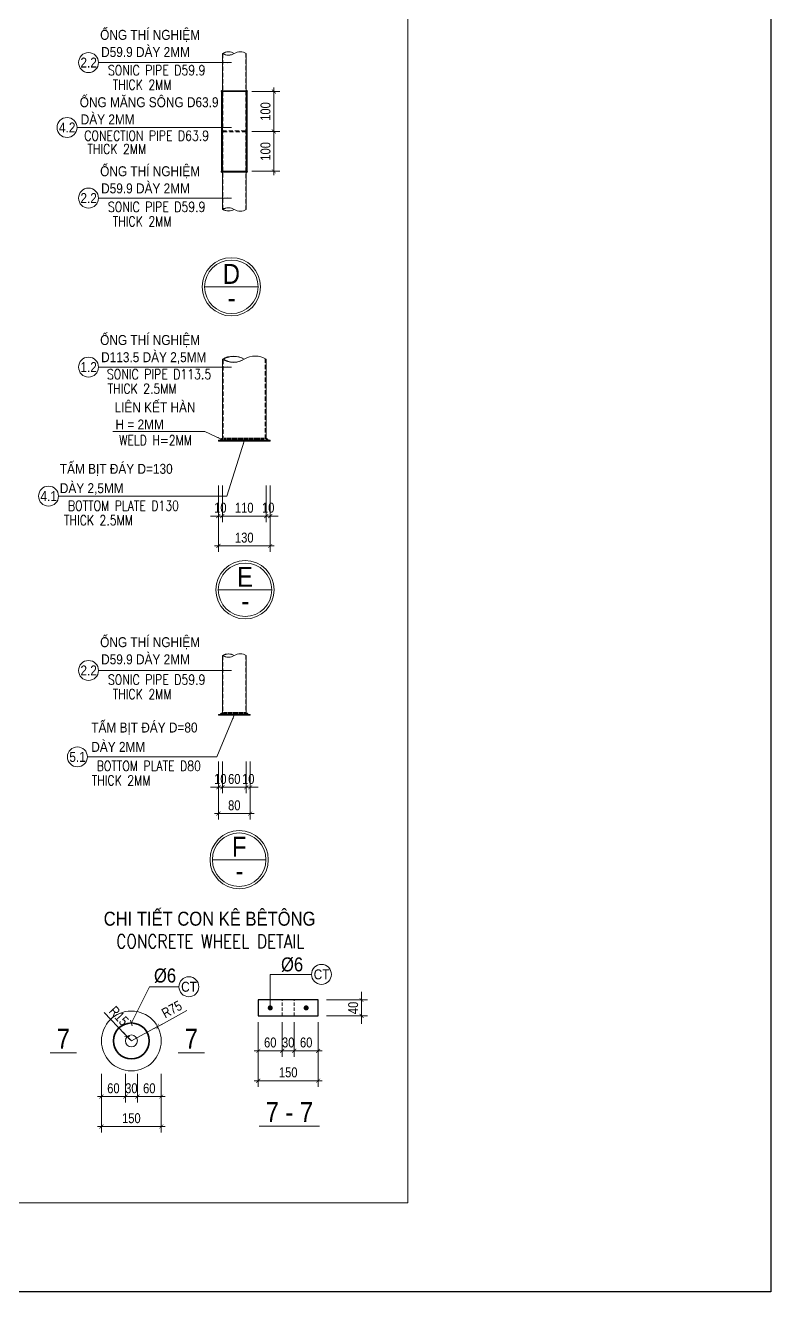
# Model space of a CAD drawing. Header units: millimetres. Extents: x -2123450 to -961021, y -260876 to 649159.
# Drawn here: x -1600029 to -1571995, y 428539 to 476177 of the extents above; entities that cross this region are included whole.
import ezdxf
from ezdxf.enums import TextEntityAlignment as Align

# ---------------------------------------------------------------- set-up
doc = ezdxf.new("R2010")
doc.units = ezdxf.units.MM
doc.header["$LTSCALE"] = 1000
doc.header["$MEASUREMENT"] = 0
doc.header["$PDMODE"] = 66
doc.linetypes.add('HIDDEN', pattern=[0.375, 0.25, -0.125])
doc.linetypes.add('HIDDEN2', pattern=[4.7625, 3.175, -1.5875])
doc.layers.get('DEFPOINTS').update_dxf_attribs({"linetype": 'CONTINUOUS'})
doc.layers.add('03BORER', color=3, linetype='CONTINUOUS')
doc.layers.add('TEXT', color=7, linetype='CONTINUOUS')
for name, color, linetype, lineweight in [('NDC_S_BREAK-LINE', 1, 'CONTINUOUS', 15), ('NDC_S_CONTINUOUS', 3, 'CONTINUOUS', 20), ('NDC_S_DIM', 1, 'CONTINUOUS', 9), ('NDC_S_FOUNDATION NAME', 7, 'CONTINUOUS', 20), ('NDC_S_HATCH MATERIAL', 8, 'CONTINUOUS', 13), ('NDC_S_HIDDEN', 9, 'HIDDEN2', 20), ('NDC_S_LEADER', 1, 'CONTINUOUS', 9), ('NDC_S_REBAR', 4, 'CONTINUOUS', 35), ('NDC_S_REBAR NO.', 7, 'CONTINUOUS', 20), ('NDC_S_REBAR NO. BOX', 1, 'CONTINUOUS', 9), ('NDC_S_REBAR SECTION', 6, 'CONTINUOUS', 25), ('NDC_S_VN TITLE', 6, 'CONTINUOUS', 9)]:
    doc.layers.add(name, color=color, linetype=linetype, lineweight=lineweight)
doc.styles.add('NDC_ARIAL', font='arial.ttf', dxfattribs={"width": 0.8})
doc.styles.get("Standard").update_dxf_attribs({"font": 'romans.shx', "bigfont": 'vns.shx'})
doc.dimstyles.new('NDC_1-150(10)', dxfattribs={"dimscale": 150, "dimtxt": 2.5, "dimasz": 1, "dimexe": 1.5, "dimexo": 0, "dimgap": 0.8, "dimtad": 1, "dimdec": 0, "dimlfac": 0.066667, "dimdsep": 46, "dimtxsty": 'NDC_ARIAL', "dimblk": 'DIMMARK', "dimcen": 49999.938995, "dimdle": 1.5, "dimclrd": 1, "dimclre": 1, "dimclrt": 3, "dimadec": 0, "dimazin": 0, "dimtfac": 1, "dimtdec": 0, "dimtix": 1, "dimtmove": 2, "dimatfit": 3, "dimfxl": 1, "dimarcsym": 0})

# ---------------------------------------------------------------- blocks, each defined once
blk = doc.blocks.new('*U114')
at = {"layer": 'NDC_S_HATCH MATERIAL'}
blk.add_line((0, 23), (0, -23), dxfattribs=at)
blk = doc.blocks.new('*U113')
at = {"layer": 'NDC_S_HATCH MATERIAL', "color": 0, "linetype": 'ByBlock', "lineweight": -2, "transparency": 16777216}
for p in [(0, 0), (22, 0), (44, 0), (65, 0), (87, 0), (109, 0), (131, 0), (153, 0), (175, 0), (196, 0), (218, 0), (240, 0), (262, 0), (284, 0), (305, 0), (327, 0), (349, 0), (371, 0), (393, 0), (415, 0), (436, 0), (458, 0), (480, 0), (502, 0), (524, 0), (545, 0), (567, 0), (589, 0), (611, 0), (633, 0), (655, 0), (676, 0), (698, 0), (720, 0), (742, 0), (764, 0), (785, 0), (807, 0)]:
    blk.add_blockref('*U114', p, dxfattribs=at)
blk = doc.blocks.new('*U116')
at = {"layer": 'NDC_S_HATCH MATERIAL'}
blk.add_line((0, 23), (0, -23), dxfattribs=at)
blk = doc.blocks.new('*U115')
at = {"layer": 'NDC_S_HATCH MATERIAL', "color": 0, "linetype": 'ByBlock', "lineweight": -2, "transparency": 16777216}
for p in [(0, 0), (22, 0), (44, 0), (65, 0), (87, 0), (109, 0), (131, 0), (153, 0), (175, 0), (196, 0), (218, 0), (240, 0), (262, 0), (284, 0), (305, 0), (327, 0), (349, 0), (371, 0), (393, 0), (415, 0), (436, 0), (458, 0), (480, 0), (502, 0), (524, 0), (545, 0), (567, 0), (589, 0), (611, 0), (633, 0), (655, 0), (676, 0), (698, 0), (720, 0), (742, 0), (764, 0), (785, 0), (807, 0)]:
    blk.add_blockref('*U116', p, dxfattribs=at)
blk = doc.blocks.new('DIMMARK')
at = {"layer": 'NDC_S_DIM', "color": 1}
blk.add_line((-1.5, 0), (1, 0), dxfattribs=at)
at = {"layer": 'NDC_S_DIM', "color": 2, "const_width": 0.15}
blk.add_lwpolyline([(-0.5, -0.5), (0.5, 0.5)], dxfattribs=at)
blk = doc.blocks.new('*D845')
at = {"layer": 'DEFPOINTS', "color": 0, "transparency": 16777216}
for p in [(30309, -39635), (31133, -39635), (30309, -41135)]:
    blk.add_point(p, dxfattribs=at)
at = {"layer": 'NDC_S_DIM', "color": 1, "lineweight": -2, "transparency": 16777216}
for p, q in [((30309, -39635), (31358, -39635)), ((31133, -40985), (31133, -39785)), ((30309, -41135), (31358, -41135))]:
    blk.add_line(p, q, dxfattribs=at)
at = {"layer": 'NDC_S_DIM', "color": 1, "lineweight": -2, "transparency": 16777216, "xscale": 150, "yscale": 150, "zscale": 150}
for p, rotation in [((31133, -39635), 90), ((31133, -41135), 270)]:
    blk.add_blockref('DIMMARK', p, dxfattribs=dict(at, rotation=rotation))
at = {"layer": 'NDC_S_DIM', "color": 3, "transparency": 16777216, "insert": (30821, -40385), "char_height": 375, "attachment_point": 5, "rotation": 90, "style": 'NDC_ARIAL'}
blk.add_mtext('100', dxfattribs=at)
blk = doc.blocks.new('*D846')
at = {"layer": 'DEFPOINTS', "color": 0, "transparency": 16777216}
for p in [(30309, -38135), (31133, -38135), (30309, -39635)]:
    blk.add_point(p, dxfattribs=at)
at = {"layer": 'NDC_S_DIM', "color": 1, "lineweight": -2, "transparency": 16777216}
for p, q in [((30309, -38135), (31358, -38135)), ((31133, -39485), (31133, -38285)), ((30309, -39635), (31358, -39635))]:
    blk.add_line(p, q, dxfattribs=at)
at = {"layer": 'NDC_S_DIM', "color": 1, "lineweight": -2, "transparency": 16777216, "xscale": 150, "yscale": 150, "zscale": 150}
for p, rotation in [((31133, -38135), 90), ((31133, -39635), 270)]:
    blk.add_blockref('DIMMARK', p, dxfattribs=dict(at, rotation=rotation))
at = {"layer": 'NDC_S_DIM', "color": 3, "transparency": 16777216, "insert": (30821, -38885), "char_height": 375, "attachment_point": 5, "rotation": 90, "style": 'NDC_ARIAL'}
blk.add_mtext('100', dxfattribs=at)
blk = doc.blocks.new('*U118')
at = {"layer": 'NDC_S_HATCH MATERIAL'}
blk.add_line((0, 42), (0, -42), dxfattribs=at)
blk = doc.blocks.new('*U117')
at = {"layer": 'NDC_S_HATCH MATERIAL', "color": 0, "linetype": 'ByBlock', "lineweight": -2, "transparency": 16777216}
for p in [(0, 0), (40, 0), (80, 0), (120, 0), (160, 0), (200, 0), (240, 0), (280, 0), (320, 0), (360, 0), (400, 0), (440, 0), (480, 0), (520, 0), (560, 0), (600, 0), (640, 0), (680, 0), (720, 0), (760, 0), (800, 0), (840, 0), (880, 0), (920, 0), (960, 0), (1000, 0), (1040, 0), (1080, 0), (1120, 0), (1160, 0), (1200, 0), (1240, 0), (1280, 0), (1320, 0), (1360, 0), (1400, 0), (1440, 0), (1480, 0)]:
    blk.add_blockref('*U118', p, dxfattribs=at)
blk = doc.blocks.new('*D847')
at = {"layer": 'DEFPOINTS', "color": 0, "transparency": 16777216}
for p in [(29047, -52953), (29197, -52953), (29197, -54104)]:
    blk.add_point(p, dxfattribs=at)
at = {"layer": 'NDC_S_DIM', "color": 1, "lineweight": -2, "transparency": 16777216}
for p, q in [((29047, -52953), (29047, -54329)), ((29197, -52953), (29197, -54329)), ((28897, -54104), (28747, -54104)), ((29047, -54104), (29197, -54104)), ((29347, -54104), (29497, -54104))]:
    blk.add_line(p, q, dxfattribs=at)
at = {"layer": 'NDC_S_DIM', "color": 1, "lineweight": -2, "transparency": 16777216, "xscale": 150, "yscale": 150, "zscale": 150}
blk.add_blockref('DIMMARK', (29047, -54104), dxfattribs=at)
at = {"layer": 'NDC_S_DIM', "color": 1, "lineweight": -2, "transparency": 16777216, "xscale": 150, "yscale": 150, "zscale": 150, "rotation": 180}
blk.add_blockref('DIMMARK', (29197, -54104), dxfattribs=at)
at = {"layer": 'NDC_S_DIM', "color": 3, "transparency": 16777216, "insert": (29122, -53793), "char_height": 375, "attachment_point": 5, "style": 'NDC_ARIAL'}
blk.add_mtext('10', dxfattribs=at)
blk = doc.blocks.new('*D848')
at = {"layer": 'DEFPOINTS', "color": 0, "transparency": 16777216}
for p in [(29197, -52953), (30847, -52953), (30847, -54104)]:
    blk.add_point(p, dxfattribs=at)
at = {"layer": 'NDC_S_DIM', "color": 1, "lineweight": -2, "transparency": 16777216}
for p, q in [((29197, -52953), (29197, -54329)), ((30847, -52953), (30847, -54329)), ((29347, -54104), (30697, -54104))]:
    blk.add_line(p, q, dxfattribs=at)
at = {"layer": 'NDC_S_DIM', "color": 1, "lineweight": -2, "transparency": 16777216, "xscale": 150, "yscale": 150, "zscale": 150, "rotation": 180}
blk.add_blockref('DIMMARK', (29197, -54104), dxfattribs=at)
at = {"layer": 'NDC_S_DIM', "color": 1, "lineweight": -2, "transparency": 16777216, "xscale": 150, "yscale": 150, "zscale": 150}
blk.add_blockref('DIMMARK', (30847, -54104), dxfattribs=at)
at = {"layer": 'NDC_S_DIM', "color": 3, "transparency": 16777216, "insert": (30022, -53793), "char_height": 375, "attachment_point": 5, "style": 'NDC_ARIAL'}
blk.add_mtext('110', dxfattribs=at)
blk = doc.blocks.new('*D849')
at = {"layer": 'DEFPOINTS', "color": 0, "transparency": 16777216}
for p in [(30847, -52953), (30997, -52953), (30997, -54104)]:
    blk.add_point(p, dxfattribs=at)
at = {"layer": 'NDC_S_DIM', "color": 1, "lineweight": -2, "transparency": 16777216}
for p, q in [((30847, -52953), (30847, -54329)), ((30997, -52953), (30997, -54329)), ((30697, -54104), (30547, -54104)), ((30847, -54104), (30997, -54104)), ((31147, -54104), (31297, -54104))]:
    blk.add_line(p, q, dxfattribs=at)
at = {"layer": 'NDC_S_DIM', "color": 1, "lineweight": -2, "transparency": 16777216, "xscale": 150, "yscale": 150, "zscale": 150}
blk.add_blockref('DIMMARK', (30847, -54104), dxfattribs=at)
at = {"layer": 'NDC_S_DIM', "color": 1, "lineweight": -2, "transparency": 16777216, "xscale": 150, "yscale": 150, "zscale": 150, "rotation": 180}
blk.add_blockref('DIMMARK', (30997, -54104), dxfattribs=at)
at = {"layer": 'NDC_S_DIM', "color": 3, "transparency": 16777216, "insert": (30922, -53793), "char_height": 375, "attachment_point": 5, "style": 'NDC_ARIAL'}
blk.add_mtext('10', dxfattribs=at)
blk = doc.blocks.new('*D850')
at = {"layer": 'DEFPOINTS', "color": 0, "transparency": 16777216}
for p in [(29047, -52953), (30997, -52953), (30997, -55229)]:
    blk.add_point(p, dxfattribs=at)
at = {"layer": 'NDC_S_DIM', "color": 1, "lineweight": -2, "transparency": 16777216}
for p, q in [((29047, -52953), (29047, -55454)), ((30997, -52953), (30997, -55454)), ((29197, -55229), (30847, -55229))]:
    blk.add_line(p, q, dxfattribs=at)
at = {"layer": 'NDC_S_DIM', "color": 1, "lineweight": -2, "transparency": 16777216, "xscale": 150, "yscale": 150, "zscale": 150, "rotation": 180}
blk.add_blockref('DIMMARK', (29047, -55229), dxfattribs=at)
at = {"layer": 'NDC_S_DIM', "color": 1, "lineweight": -2, "transparency": 16777216, "xscale": 150, "yscale": 150, "zscale": 150}
blk.add_blockref('DIMMARK', (30997, -55229), dxfattribs=at)
at = {"layer": 'NDC_S_DIM', "color": 3, "transparency": 16777216, "insert": (30022, -54917), "char_height": 375, "attachment_point": 5, "style": 'NDC_ARIAL'}
blk.add_mtext('130', dxfattribs=at)
blk = doc.blocks.new('*U120')
at = {"layer": 'NDC_S_HATCH MATERIAL'}
blk.add_line((0, 42), (0, -42), dxfattribs=at)
blk = doc.blocks.new('*U119')
at = {"layer": 'NDC_S_HATCH MATERIAL', "color": 0, "linetype": 'ByBlock', "lineweight": -2, "transparency": 16777216}
for p in [(0, 0), (40, 0), (80, 0), (120, 0), (160, 0), (200, 0), (240, 0), (280, 0), (320, 0), (360, 0), (400, 0), (440, 0), (480, 0), (520, 0), (560, 0), (600, 0), (640, 0), (680, 0), (720, 0), (760, 0), (800, 0)]:
    blk.add_blockref('*U120', p, dxfattribs=at)
blk = doc.blocks.new('*D851')
at = {"layer": 'DEFPOINTS', "color": 0, "transparency": 16777216}
for p in [(29047, -63333), (29197, -63333), (29197, -64308)]:
    blk.add_point(p, dxfattribs=at)
at = {"layer": 'NDC_S_DIM', "color": 1, "lineweight": -2, "transparency": 16777216}
for p, q in [((29047, -63333), (29047, -64533)), ((29197, -63333), (29197, -64533)), ((28897, -64308), (28747, -64308)), ((29047, -64308), (29197, -64308)), ((29347, -64308), (29497, -64308))]:
    blk.add_line(p, q, dxfattribs=at)
at = {"layer": 'NDC_S_DIM', "color": 1, "lineweight": -2, "transparency": 16777216, "xscale": 150, "yscale": 150, "zscale": 150}
blk.add_blockref('DIMMARK', (29047, -64308), dxfattribs=at)
at = {"layer": 'NDC_S_DIM', "color": 1, "lineweight": -2, "transparency": 16777216, "xscale": 150, "yscale": 150, "zscale": 150, "rotation": 180}
blk.add_blockref('DIMMARK', (29197, -64308), dxfattribs=at)
at = {"layer": 'NDC_S_DIM', "color": 3, "transparency": 16777216, "insert": (29122, -63997), "char_height": 375, "attachment_point": 5, "style": 'NDC_ARIAL'}
blk.add_mtext('10', dxfattribs=at)
blk = doc.blocks.new('*D852')
at = {"layer": 'DEFPOINTS', "color": 0, "transparency": 16777216}
for p in [(29197, -63333), (30097, -63333), (30097, -64308)]:
    blk.add_point(p, dxfattribs=at)
at = {"layer": 'NDC_S_DIM', "color": 1, "lineweight": -2, "transparency": 16777216}
for p, q in [((29197, -63333), (29197, -64533)), ((30097, -63333), (30097, -64533)), ((29347, -64308), (29947, -64308))]:
    blk.add_line(p, q, dxfattribs=at)
at = {"layer": 'NDC_S_DIM', "color": 1, "lineweight": -2, "transparency": 16777216, "xscale": 150, "yscale": 150, "zscale": 150, "rotation": 180}
blk.add_blockref('DIMMARK', (29197, -64308), dxfattribs=at)
at = {"layer": 'NDC_S_DIM', "color": 1, "lineweight": -2, "transparency": 16777216, "xscale": 150, "yscale": 150, "zscale": 150}
blk.add_blockref('DIMMARK', (30097, -64308), dxfattribs=at)
at = {"layer": 'NDC_S_DIM', "color": 3, "transparency": 16777216, "insert": (29647, -63997), "char_height": 375, "attachment_point": 5, "style": 'NDC_ARIAL'}
blk.add_mtext('60', dxfattribs=at)
blk = doc.blocks.new('*D853')
at = {"layer": 'DEFPOINTS', "color": 0, "transparency": 16777216}
for p in [(30097, -63333), (30247, -63333), (30247, -64308)]:
    blk.add_point(p, dxfattribs=at)
at = {"layer": 'NDC_S_DIM', "color": 1, "lineweight": -2, "transparency": 16777216}
for p, q in [((30097, -63333), (30097, -64533)), ((30247, -63333), (30247, -64533)), ((29947, -64308), (29797, -64308)), ((30097, -64308), (30247, -64308)), ((30397, -64308), (30547, -64308))]:
    blk.add_line(p, q, dxfattribs=at)
at = {"layer": 'NDC_S_DIM', "color": 1, "lineweight": -2, "transparency": 16777216, "xscale": 150, "yscale": 150, "zscale": 150}
blk.add_blockref('DIMMARK', (30097, -64308), dxfattribs=at)
at = {"layer": 'NDC_S_DIM', "color": 1, "lineweight": -2, "transparency": 16777216, "xscale": 150, "yscale": 150, "zscale": 150, "rotation": 180}
blk.add_blockref('DIMMARK', (30247, -64308), dxfattribs=at)
at = {"layer": 'NDC_S_DIM', "color": 3, "transparency": 16777216, "insert": (30172, -63997), "char_height": 375, "attachment_point": 5, "style": 'NDC_ARIAL'}
blk.add_mtext('10', dxfattribs=at)
blk = doc.blocks.new('*D854')
at = {"layer": 'DEFPOINTS', "color": 0, "transparency": 16777216}
for p in [(29047, -63333), (30247, -63333), (30247, -65299)]:
    blk.add_point(p, dxfattribs=at)
at = {"layer": 'NDC_S_DIM', "color": 1, "lineweight": -2, "transparency": 16777216}
for p, q in [((29047, -63333), (29047, -65524)), ((30247, -63333), (30247, -65524)), ((29197, -65299), (30097, -65299))]:
    blk.add_line(p, q, dxfattribs=at)
at = {"layer": 'NDC_S_DIM', "color": 1, "lineweight": -2, "transparency": 16777216, "xscale": 150, "yscale": 150, "zscale": 150, "rotation": 180}
blk.add_blockref('DIMMARK', (29047, -65299), dxfattribs=at)
at = {"layer": 'NDC_S_DIM', "color": 1, "lineweight": -2, "transparency": 16777216, "xscale": 150, "yscale": 150, "zscale": 150}
blk.add_blockref('DIMMARK', (30247, -65299), dxfattribs=at)
at = {"layer": 'NDC_S_DIM', "color": 3, "transparency": 16777216, "insert": (29647, -64987), "char_height": 375, "attachment_point": 5, "style": 'NDC_ARIAL'}
blk.add_mtext('80', dxfattribs=at)
blk = doc.blocks.new('CON KE')
at = {"layer": 'NDC_S_CONTINUOUS'}
for radius in [225, 45]:
    blk.add_circle((-285322.3, 378613.7), radius, dxfattribs=at)
blk = doc.blocks.new('*D855')
at = {"layer": 'DEFPOINTS', "color": 0, "transparency": 16777216}
for p in [(30550, -73138), (31450, -73138), (31450, -74221)]:
    blk.add_point(p, dxfattribs=at)
at = {"layer": 'NDC_S_DIM', "color": 1, "lineweight": -2, "transparency": 16777216}
for p, q in [((30550, -73138), (30550, -74446)), ((31450, -73138), (31450, -74446)), ((30700, -74221), (31300, -74221))]:
    blk.add_line(p, q, dxfattribs=at)
at = {"layer": 'NDC_S_DIM', "color": 1, "lineweight": -2, "transparency": 16777216, "xscale": 150, "yscale": 150, "zscale": 150, "rotation": 180}
blk.add_blockref('DIMMARK', (30550, -74221), dxfattribs=at)
at = {"layer": 'NDC_S_DIM', "color": 1, "lineweight": -2, "transparency": 16777216, "xscale": 150, "yscale": 150, "zscale": 150}
blk.add_blockref('DIMMARK', (31450, -74221), dxfattribs=at)
at = {"layer": 'NDC_S_DIM', "color": 3, "transparency": 16777216, "insert": (31000, -73909), "char_height": 375, "attachment_point": 5, "style": 'NDC_ARIAL'}
blk.add_mtext('60', dxfattribs=at)
blk = doc.blocks.new('*D856')
at = {"layer": 'DEFPOINTS', "color": 0, "transparency": 16777216}
for p in [(31450, -73138), (31900, -73138), (31900, -74221)]:
    blk.add_point(p, dxfattribs=at)
at = {"layer": 'NDC_S_DIM', "color": 1, "lineweight": -2, "transparency": 16777216}
for p, q in [((31450, -73138), (31450, -74446)), ((31900, -73138), (31900, -74446)), ((31300, -74221), (31150, -74221)), ((31450, -74221), (31900, -74221)), ((32050, -74221), (32200, -74221))]:
    blk.add_line(p, q, dxfattribs=at)
at = {"layer": 'NDC_S_DIM', "color": 1, "lineweight": -2, "transparency": 16777216, "xscale": 150, "yscale": 150, "zscale": 150}
blk.add_blockref('DIMMARK', (31450, -74221), dxfattribs=at)
at = {"layer": 'NDC_S_DIM', "color": 1, "lineweight": -2, "transparency": 16777216, "xscale": 150, "yscale": 150, "zscale": 150, "rotation": 180}
blk.add_blockref('DIMMARK', (31900, -74221), dxfattribs=at)
at = {"layer": 'NDC_S_DIM', "color": 3, "transparency": 16777216, "insert": (31675, -73909), "char_height": 375, "attachment_point": 5, "style": 'NDC_ARIAL'}
blk.add_mtext('30', dxfattribs=at)
blk = doc.blocks.new('*D857')
at = {"layer": 'DEFPOINTS', "color": 0, "transparency": 16777216}
for p in [(31900, -73138), (32800, -73138), (32800, -74221)]:
    blk.add_point(p, dxfattribs=at)
at = {"layer": 'NDC_S_DIM', "color": 1, "lineweight": -2, "transparency": 16777216}
for p, q in [((31900, -73138), (31900, -74446)), ((32800, -73138), (32800, -74446)), ((32050, -74221), (32650, -74221))]:
    blk.add_line(p, q, dxfattribs=at)
at = {"layer": 'NDC_S_DIM', "color": 1, "lineweight": -2, "transparency": 16777216, "xscale": 150, "yscale": 150, "zscale": 150, "rotation": 180}
blk.add_blockref('DIMMARK', (31900, -74221), dxfattribs=at)
at = {"layer": 'NDC_S_DIM', "color": 1, "lineweight": -2, "transparency": 16777216, "xscale": 150, "yscale": 150, "zscale": 150}
blk.add_blockref('DIMMARK', (32800, -74221), dxfattribs=at)
at = {"layer": 'NDC_S_DIM', "color": 3, "transparency": 16777216, "insert": (32350, -73909), "char_height": 375, "attachment_point": 5, "style": 'NDC_ARIAL'}
blk.add_mtext('60', dxfattribs=at)
blk = doc.blocks.new('*D858')
at = {"layer": 'DEFPOINTS', "color": 0, "transparency": 16777216}
for p in [(30550, -73138), (32800, -73138), (32800, -75346)]:
    blk.add_point(p, dxfattribs=at)
at = {"layer": 'NDC_S_DIM', "color": 1, "lineweight": -2, "transparency": 16777216}
for p, q in [((30550, -73138), (30550, -75571)), ((32800, -73138), (32800, -75571)), ((30700, -75346), (32650, -75346))]:
    blk.add_line(p, q, dxfattribs=at)
at = {"layer": 'NDC_S_DIM', "color": 1, "lineweight": -2, "transparency": 16777216, "xscale": 150, "yscale": 150, "zscale": 150, "rotation": 180}
blk.add_blockref('DIMMARK', (30550, -75346), dxfattribs=at)
at = {"layer": 'NDC_S_DIM', "color": 1, "lineweight": -2, "transparency": 16777216, "xscale": 150, "yscale": 150, "zscale": 150}
blk.add_blockref('DIMMARK', (32800, -75346), dxfattribs=at)
at = {"layer": 'NDC_S_DIM', "color": 3, "transparency": 16777216, "insert": (31675, -75034), "char_height": 375, "attachment_point": 5, "style": 'NDC_ARIAL'}
blk.add_mtext('150', dxfattribs=at)
blk = doc.blocks.new('*D859')
at = {"layer": 'DEFPOINTS', "color": 0, "transparency": 16777216}
for p in [(33120, -72307), (34431, -72307), (33120, -72907)]:
    blk.add_point(p, dxfattribs=at)
at = {"layer": 'NDC_S_DIM', "color": 1, "lineweight": -2, "transparency": 16777216}
for p, q in [((33120, -72307), (34656, -72307)), ((34431, -72157), (34431, -72007)), ((34431, -72907), (34431, -72307)), ((33120, -72907), (34656, -72907)), ((34431, -73057), (34431, -73207))]:
    blk.add_line(p, q, dxfattribs=at)
at = {"layer": 'NDC_S_DIM', "color": 1, "lineweight": -2, "transparency": 16777216, "xscale": 150, "yscale": 150, "zscale": 150}
for p, rotation in [((34431, -72307), 270), ((34431, -72907), 90)]:
    blk.add_blockref('DIMMARK', p, dxfattribs=dict(at, rotation=rotation))
at = {"layer": 'NDC_S_DIM', "color": 3, "transparency": 16777216, "insert": (34119, -72607), "char_height": 375, "attachment_point": 5, "rotation": 90, "style": 'NDC_ARIAL'}
blk.add_mtext('40', dxfattribs=at)
blk = doc.blocks.new('*D860')
at = {"layer": 'DEFPOINTS', "color": 0, "transparency": 16777216}
for p in [(24650, -75090), (25550, -75090), (25550, -75943)]:
    blk.add_point(p, dxfattribs=at)
at = {"layer": 'NDC_S_DIM', "color": 1, "lineweight": -2, "transparency": 16777216}
for p, q in [((24650, -75090), (24650, -76168)), ((25550, -75090), (25550, -76168)), ((24800, -75943), (25400, -75943))]:
    blk.add_line(p, q, dxfattribs=at)
at = {"layer": 'NDC_S_DIM', "color": 1, "lineweight": -2, "transparency": 16777216, "xscale": 150, "yscale": 150, "zscale": 150, "rotation": 180}
blk.add_blockref('DIMMARK', (24650, -75943), dxfattribs=at)
at = {"layer": 'NDC_S_DIM', "color": 1, "lineweight": -2, "transparency": 16777216, "xscale": 150, "yscale": 150, "zscale": 150}
blk.add_blockref('DIMMARK', (25550, -75943), dxfattribs=at)
at = {"layer": 'NDC_S_DIM', "color": 3, "transparency": 16777216, "insert": (25100, -75632), "char_height": 375, "attachment_point": 5, "style": 'NDC_ARIAL'}
blk.add_mtext('60', dxfattribs=at)
blk = doc.blocks.new('*D861')
at = {"layer": 'DEFPOINTS', "color": 0, "transparency": 16777216}
for p in [(25550, -75090), (26000, -75090), (26000, -75943)]:
    blk.add_point(p, dxfattribs=at)
at = {"layer": 'NDC_S_DIM', "color": 1, "lineweight": -2, "transparency": 16777216}
for p, q in [((25550, -75090), (25550, -76168)), ((26000, -75090), (26000, -76168)), ((25400, -75943), (25250, -75943)), ((25550, -75943), (26000, -75943)), ((26150, -75943), (26300, -75943))]:
    blk.add_line(p, q, dxfattribs=at)
at = {"layer": 'NDC_S_DIM', "color": 1, "lineweight": -2, "transparency": 16777216, "xscale": 150, "yscale": 150, "zscale": 150}
blk.add_blockref('DIMMARK', (25550, -75943), dxfattribs=at)
at = {"layer": 'NDC_S_DIM', "color": 1, "lineweight": -2, "transparency": 16777216, "xscale": 150, "yscale": 150, "zscale": 150, "rotation": 180}
blk.add_blockref('DIMMARK', (26000, -75943), dxfattribs=at)
at = {"layer": 'NDC_S_DIM', "color": 3, "transparency": 16777216, "insert": (25775, -75631), "char_height": 375, "attachment_point": 5, "style": 'NDC_ARIAL'}
blk.add_mtext('30', dxfattribs=at)
blk = doc.blocks.new('*D862')
at = {"layer": 'DEFPOINTS', "color": 0, "transparency": 16777216}
for p in [(26000, -75090), (26900, -75090), (26900, -75943)]:
    blk.add_point(p, dxfattribs=at)
at = {"layer": 'NDC_S_DIM', "color": 1, "lineweight": -2, "transparency": 16777216}
for p, q in [((26000, -75090), (26000, -76168)), ((26900, -75090), (26900, -76168)), ((26150, -75943), (26750, -75943))]:
    blk.add_line(p, q, dxfattribs=at)
at = {"layer": 'NDC_S_DIM', "color": 1, "lineweight": -2, "transparency": 16777216, "xscale": 150, "yscale": 150, "zscale": 150, "rotation": 180}
blk.add_blockref('DIMMARK', (26000, -75943), dxfattribs=at)
at = {"layer": 'NDC_S_DIM', "color": 1, "lineweight": -2, "transparency": 16777216, "xscale": 150, "yscale": 150, "zscale": 150}
blk.add_blockref('DIMMARK', (26900, -75943), dxfattribs=at)
at = {"layer": 'NDC_S_DIM', "color": 3, "transparency": 16777216, "insert": (26450, -75632), "char_height": 375, "attachment_point": 5, "style": 'NDC_ARIAL'}
blk.add_mtext('60', dxfattribs=at)
blk = doc.blocks.new('*D863')
at = {"layer": 'DEFPOINTS', "color": 0, "transparency": 16777216}
for p in [(24650, -75090), (26900, -75090), (26900, -77068)]:
    blk.add_point(p, dxfattribs=at)
at = {"layer": 'NDC_S_DIM', "color": 1, "lineweight": -2, "transparency": 16777216}
for p, q in [((24650, -75090), (24650, -77293)), ((26900, -75090), (26900, -77293)), ((24800, -77068), (26750, -77068))]:
    blk.add_line(p, q, dxfattribs=at)
at = {"layer": 'NDC_S_DIM', "color": 1, "lineweight": -2, "transparency": 16777216, "xscale": 150, "yscale": 150, "zscale": 150, "rotation": 180}
blk.add_blockref('DIMMARK', (24650, -77068), dxfattribs=at)
at = {"layer": 'NDC_S_DIM', "color": 1, "lineweight": -2, "transparency": 16777216, "xscale": 150, "yscale": 150, "zscale": 150}
blk.add_blockref('DIMMARK', (26900, -77068), dxfattribs=at)
at = {"layer": 'NDC_S_DIM', "color": 3, "transparency": 16777216, "insert": (25775, -76757), "char_height": 375, "attachment_point": 5, "style": 'NDC_ARIAL'}
blk.add_mtext('150', dxfattribs=at)
blk = doc.blocks.new('*D864')
at = {"layer": 'DEFPOINTS', "color": 0, "transparency": 16777216}
for p in [(26762, -73309), (25775, -73849)]:
    blk.add_point(p, dxfattribs=at)
at = {"layer": 'NDC_S_DIM', "color": 1, "lineweight": -2, "transparency": 16777216}
for p, q in [((27866, -72704), (26893, -73237)), ((25775, -73849), (26762, -73309))]:
    blk.add_line(p, q, dxfattribs=at)
at = {"layer": 'NDC_S_DIM', "color": 1, "lineweight": -2, "transparency": 16777216, "xscale": 150, "yscale": 150, "zscale": 150, "rotation": 208.7025929309338}
blk.add_blockref('DIMMARK', (26762, -73309), dxfattribs=at)
at = {"layer": 'NDC_S_DIM', "color": 3, "transparency": 16777216, "insert": (27296, -72662), "char_height": 375, "attachment_point": 5, "rotation": 28.7026, "style": 'NDC_ARIAL'}
blk.add_mtext('R75', dxfattribs=at)
blk = doc.blocks.new('*D865')
at = {"layer": 'DEFPOINTS', "color": 0, "transparency": 16777216}
for p in [(25619, -73686), (25775, -73849)]:
    blk.add_point(p, dxfattribs=at)
at = {"layer": 'NDC_S_DIM', "color": 1, "lineweight": -2, "transparency": 16777216}
for p, q in [((24750, -72776), (25516, -73578)), ((25775, -73849), (25619, -73686))]:
    blk.add_line(p, q, dxfattribs=at)
at = {"layer": 'NDC_S_DIM', "color": 1, "lineweight": -2, "transparency": 16777216, "xscale": 150, "yscale": 150, "zscale": 150, "rotation": 313.6770531535213}
blk.add_blockref('DIMMARK', (25619, -73686), dxfattribs=at)
at = {"layer": 'NDC_S_DIM', "color": 3, "transparency": 16777216, "insert": (25306, -72907), "char_height": 375, "attachment_point": 5, "rotation": 313.6771, "style": 'NDC_ARIAL'}
blk.add_mtext('R15', dxfattribs=at)
blk = doc.blocks.new('MC7')
at = {"layer": '03BORER'}
blk.add_lwpolyline([(-277807, 378710), (-275557, 378710), (-275557, 379310), (-277807, 379310)], close=True, dxfattribs=at)
at = {"layer": 'NDC_S_HATCH MATERIAL', "linetype": 'HIDDEN', "ltscale": 0.5}
for p, q in [((-276907, 378710), (-276907, 379310)), ((-276457, 378710), (-276457, 379310))]:
    blk.add_line(p, q, dxfattribs=at)
blk = doc.blocks.new('CHI TIET COC D2000 TYPE 1')
at = {"layer": 'NDC_S_HATCH MATERIAL'}
for points in [[(29197, -38097.6), (29197, -38135.1), (29159.5, -38135.1, -0.4142136)], [(30097, -38097.6), (30097, -38135.1), (30134.5, -38135.1, 0.4142136)], [(29197, -41172.6), (29197, -41135.1), (29159.5, -41135.1, 0.4142136)], [(30097, -41172.6), (30097, -41135.1), (30134.5, -41135.1, -0.4142136)], [(29197, -51192, 0.4142136), (29142, -51247), (29197, -51247)], [(30847, -51192), (30847, -51247), (30902, -51247, 0.4142136)], [(29197, -61512.9, 0.4142136), (29142, -61567.9), (29197, -61567.9)], [(30097, -61512.9), (30097, -61567.9), (30152, -61567.9, 0.4142136)]]:
    blk.add_hatch(color=256, dxfattribs=at).paths.add_polyline_path(points)
at = {"layer": 'NDC_S_BREAK-LINE'}
for points in [[(30097, -36701.2, 0.2889796), (29646.5, -36701.2, -0.2859795), (29197, -36702.8, -0.5725531)], [(29197, -36702.8, -0.2823727), (29644.7, -36702.3, -0.2823727)], [(29227, -36702.8, -0.2888372), (29644.7, -36702.3, -0.129847)], [(29646.5, -36701.2, -0.2918231), (29227, -36702.8)], [(30097, -42569, -0.2889796), (29646.5, -42569, 0.2859795), (29197, -42567.4, 0.5725531)], [(29197, -42567.4, 0.2823727), (29644.7, -42567.9, 0.2823727)], [(29646.5, -42569, 0.2918231), (29227, -42567.4)], [(29227, -42567.4, 0.2888372), (29644.7, -42567.9, 0.129847)], [(30847, -48203.5, 0.2889796), (30021.1, -48203.5, -0.2859795), (29197, -48206.4, -0.5725531)], [(29197, -48206.4, -0.2823727), (30017.8, -48205.5, -0.2823727)], [(29252, -48206.4, -0.2888372), (30017.8, -48205.5, -0.129847)], [(30021.1, -48203.5, -0.2918231), (29252, -48206.4)], [(30097, -59351.1, 0.2889796), (29646.5, -59351.1, -0.2859795), (29197, -59352.7, -0.5725531)], [(29197, -59352.7, -0.2823727), (29644.7, -59352.2, -0.2823727)], [(29227, -59352.7, -0.2888372), (29644.7, -59352.2, -0.129847)], [(29646.5, -59351.1, -0.2918231), (29227, -59352.7)]]:
    blk.add_lwpolyline(points, format="xyb", dxfattribs=at)
at = {"layer": 'NDC_S_CONTINUOUS'}
for p, q in [((36168.2, 0), (36168.2, -79507.4)), ((36168.2, 0), (36168.2, -79943)), ((29197, -36702.8), (29197, -39614.6)), ((30097, -36701.2), (30097, -39614.6)), ((29197, -42567.4), (29197, -39655.5)), ((30097, -42569), (30097, -39655.5)), ((29197, -48206.4), (29197, -51247)), ((30847, -48203.5), (30847, -51247)), ((29197, -59352.7), (29197, -61567.9)), ((30097, -59351.1), (30097, -61567.9)), ((0, -79943), (36168.2, -79943))]:
    blk.add_line(p, q, dxfattribs=at)
for points in [[(29197, -38135.1), (29159.5, -38135.1), (29159.5, -41135.1), (29197, -41135.1)], [(29197, -38135.1), (30097, -38135.1), (30097, -41135.1), (29197, -41135.1)], [(30134.5, -38135.1), (30097, -38135.1), (30097, -41135.1), (30134.5, -41135.1)], [(29047, -51284.5), (30997, -51284.5), (30997, -51247), (29047, -51247)], [(29047, -61597.9), (30247, -61597.9), (30247, -61567.9), (29047, -61567.9)]]:
    blk.add_lwpolyline(points, close=True, dxfattribs=at)
at = {"layer": 'NDC_S_DIM'}
blk.add_lwpolyline([(30999.9, -72606.7), (30999.9, -71344.7), (32550.2, -71344.7)], dxfattribs=at)
at = {"layer": 'NDC_S_HIDDEN', "ltscale": 0.05}
for p, q in [((29217.4, -36714.6), (29217.4, -39614.6)), ((30076.5, -36689.1), (30076.5, -39614.6)), ((29197, -39614.6), (30097, -39614.6)), ((30097, -39655.5), (29197, -39655.5)), ((29217.4, -42555.5), (29217.4, -39655.5)), ((30076.5, -42581.1), (30076.5, -39655.5)), ((29234.5, -48228.2), (29234.5, -51247)), ((30809.5, -48181.3), (30809.5, -51247)), ((29217.4, -59364.6), (29217.4, -61567.9)), ((30076.5, -59339), (30076.5, -61567.9))]:
    blk.add_line(p, q, dxfattribs=at)
at = {"layer": 'NDC_S_LEADER'}
for p, q in [((28532.3, -45480.1), (30544.8, -45480.1)), ((29046.2, -56877.5), (31058.7, -56877.5)), ((28823.9, -67031), (30836.4, -67031))]:
    blk.add_line(p, q, dxfattribs=at)
for centre, radius in [((29538.5, -45480.1), 1096.2), ((29538.5, -45480.1), 1006.2), ((30052.5, -56877.5), 1096.2), ((30052.5, -56877.5), 1006.2), ((29830.1, -67031), 1096.2), ((29830.1, -67031), 1006.2)]:
    blk.add_circle(centre, radius, dxfattribs=at)
at = {"layer": 'NDC_S_REBAR'}
blk.add_circle((25774.8, -73849.1), 675, dxfattribs=at)
for centre, radius, start, end in [((29197, -38135.1), 37.5, 90, 180), ((30097, -38135.1), 37.5, 0, 90), ((29197, -41135.1), 37.5, 180, 270), ((30097, -41135.1), 37.5, 270, 0), ((29197, -51247), 55, 90, 180), ((30847, -51247), 55, 0, 90), ((29197, -61567.9), 55, 90, 180), ((30097, -61567.9), 55, 0, 90)]:
    blk.add_arc(centre, radius, start, end, dxfattribs=at)
at = {"layer": 'NDC_S_REBAR NO. BOX'}
for centre in [(24164.1, -37045), (23356.2, -39486.9), (24164.1, -42142.5), (24164.1, -48500.9), (22660.4, -53354.7), (24164.1, -59912.8), (23746.2, -63163.7), (32925.2, -71344.7), (27939.1, -71810.4)]:
    blk.add_circle(centre, 375, dxfattribs=at)
at = {"layer": 'NDC_S_REBAR SECTION', "const_width": 96}
for points in [[(31041.5, -72630.7, -1), (30958.4, -72582.7, -1)], [(32308.4, -72630.7, 1), (32391.5, -72582.7, 1)]]:
    blk.add_lwpolyline(points, format="xyb", close=True, dxfattribs=at)
at = {"layer": 'NDC_S_DIM'}
blk.add_blockref('MC7', (308357.1, -451616.7), dxfattribs=at)
at = {"layer": 'NDC_S_HATCH MATERIAL'}
for name, p in [('*U113', (29242.7, -38112)), ('*U115', (29242.7, -41158.1))]:
    blk.add_blockref(name, p, dxfattribs=at)
at = {"layer": 'NDC_S_HATCH MATERIAL', "xscale": -1, "rotation": 180}
for name, p in [('*U117', (29280.9, -51204.7)), ('*U119', (29252.4, -61525.7))]:
    blk.add_blockref(name, p, dxfattribs=at)
at = {"layer": 'NDC_S_REBAR SECTION', "xscale": 5, "yscale": 5, "zscale": 5}
blk.add_blockref('CON KE', (1452386.4, -1966917.7), dxfattribs=at)
at = {"layer": 'NDC_S_FOUNDATION NAME', "style": 'NDC_ARIAL', "width": 0.85}
for s, p in [('ỐNG THÍ NGHIỆM', (24601.4, -36002)), ('D59.9 DÀY 2MM', (24638.3, -36647.3)), ('ỐNG MĂNG SÔNG D63.9', (23833.8, -38536.1)), ('DÀY 2MM', (23870.8, -39181.4)), ('ỐNG THÍ NGHIỆM', (24601.4, -41132.1)), ('D59.9 DÀY 2MM', (24638.3, -41777.4)), ('ỐNG THÍ NGHIỆM', (24601.4, -47482.2)), ('D113.5 DÀY 2,5MM', (24638.3, -48127.6)), ('LIÊN KẾT HÀN', (25142.3, -50014.2)), ('H = 2MM', (25179.2, -50659.5)), ('TẤM BỊT ĐÁY D=130', (23085.9, -52327.2)), ('DÀY 2,5MM', (23085.9, -53055)), ('ỐNG THÍ NGHIỆM', (24601.4, -58848.4)), ('D59.9 DÀY 2MM', (24638.3, -59493.7)), ('TẤM BỊT ĐÁY D=80', (24268.3, -62059)), ('DÀY 2MM', (24268.3, -62786.7))]:
    blk.add_text(s, height=375, dxfattribs=at).set_placement(p, align=Align.MIDDLE_LEFT)
for s, p in [('CHI TIẾT CON KÊ BÊTÔNG', (28716.4, -69175.1)), ('%%C6', (31820.3, -70968.2)), ('%%C6', (27041.9, -71387.6))]:
    blk.add_text(s, height=525, dxfattribs=at).set_placement(p, align=Align.MIDDLE)
at = {"layer": 'NDC_S_REBAR NO.', "style": 'NDC_ARIAL', "width": 0.85}
for s, height, p in [('2.2', 375, (24169.3, -37045)), ('4.2', 375, (23361.4, -39486.9)), ('2.2', 375, (24169.3, -42142.5)), ('D', 750, (29538.5, -44993.6)), ('-', 750, (29547.3, -45900.2)), ('1.2', 375, (24169.3, -48500.9)), ('4.1', 375, (22665.6, -53354.7)), ('E', 750, (30052.5, -56391)), ('-', 750, (30061.2, -57297.6)), ('2.2', 375, (24169.3, -59912.8)), ('5.1', 375, (23751.4, -63163.7)), ('F', 750, (29830.1, -66544.5)), ('-', 750, (29838.8, -67451.1)), ('CT', 375, (32930.4, -71344.7)), ('CT', 375, (27944.4, -71810.4))]:
    blk.add_text(s, height=height, dxfattribs=at).set_placement(p, align=Align.MIDDLE_CENTER)
at = {"layer": 'NDC_S_VN TITLE', "style": 'NDC_ARIAL', "width": 0.85}
for s, p in [('%%U 7 ', (23215.4, -73767)), ('%%U 7 ', (28030.1, -73767)), ('%%U 7 - 7 ', (31718.5, -76526.9))]:
    blk.add_text(s, height=750, dxfattribs=at).set_placement(p, align=Align.MIDDLE)
at = {"layer": 'TEXT', "color": 3, "linetype": 'Continuous', "ltscale": 0.8, "width": 0.8}
for s, height, p in [('SONIC PIPE D59.9', 375, (26727.2, -37331.9)), ('THICK 2MM', 375, (26181.9, -37876.8)), ('CONECTION PIPE D63.9', 375, (26350.9, -39795.6)), ('THICK 2MM', 375, (25228.3, -40295.7)), ('SONIC PIPE D59.9', 375, (26727.2, -42472.6)), ('THICK 2MM', 375, (26181.9, -43017.5)), ('SONIC PIPE D113.5', 375, (26817.7, -48766.9)), ('THICK 2.5MM', 375, (26181.9, -49311.8)), ('WELD H=2MM', 375, (26687.5, -51250.9)), ('BOTTOM PLATE D130', 375, (25478.3, -53715.5)), ('THICK 2.5MM', 375, (24539.3, -54260.3)), ('SONIC PIPE D59.9', 375, (26727.2, -60257.1)), ('THICK 2MM', 375, (26181.9, -60802)), ('BOTTOM PLATE D80', 375, (26430.8, -63503.7)), ('THICK 2MM', 375, (25390.4, -64048.6)), ('CONCRETE WHEEL DETAIL', 525, (28744.1, -70102.6))]:
    blk.add_text(s, height=height, dxfattribs=at).set_placement(p, align=Align.MIDDLE_CENTER)
at = {"layer": 'NDC_S_DIM'}
for base, p1, p2, picture, middle in [((31132.7, -38135.1), (30308.9, -39635.1), (30308.9, -38135.1), '*D846', (30821.2, -38885.1)), ((31132.7, -39635.1), (30308.9, -41135.1), (30308.9, -39635.1), '*D845', (30821.2, -40385.1)), ((34430.5, -72306.7), (33120.2, -72906.7), (33120.2, -72306.7), '*D859', (34119, -72606.7))]:
    dim = blk.add_linear_dim(base=base, p1=p1, p2=p2, angle=90, dimstyle='NDC_1-150(10)', dxfattribs=at)
    dim.commit()
    dim.dimension.update_dxf_attribs({"geometry": picture, "text_midpoint": middle})
for base, p1, p2, picture, middle in [((29197, -54104), (29047, -52953.4), (29197, -52953.4), '*D847', (29122, -53792.5)), ((30997, -55229), (29047, -52953.4), (30997, -52953.4), '*D850', (30022, -54917.4)), ((30847, -54104), (29197, -52953.4), (30847, -52953.4), '*D848', (30022, -53792.5)), ((30997, -54104), (30847, -52953.4), (30997, -52953.4), '*D849', (30922, -53792.5)), ((29197, -64308.1), (29047, -63332.6), (29197, -63332.6), '*D851', (29122, -63996.6)), ((30247, -65298.9), (29047, -63332.6), (30247, -63332.6), '*D854', (29647, -64987.4)), ((30097, -64308.1), (29197, -63332.6), (30097, -63332.6), '*D852', (29647, -63996.6)), ((30247, -64308.1), (30097, -63332.6), (30247, -63332.6), '*D853', (30172, -63996.6)), ((31449.9, -74220.6), (30549.9, -73138.1), (31449.9, -73138.1), '*D855', (30999.9, -73909.2)), ((32799.9, -75345.6), (30549.9, -73138.1), (32799.9, -73138.1), '*D858', (31674.9, -75034.2)), ((31899.9, -74220.6), (31449.9, -73138.1), (31899.9, -73138.1), '*D856', (31674.9, -73909)), ((32799.9, -74220.6), (31899.9, -73138.1), (32799.9, -73138.1), '*D857', (32349.9, -73909.2)), ((25549.8, -75943), (24649.8, -75089.9), (25549.8, -75089.9), '*D860', (25099.8, -75631.6)), ((26899.8, -77068), (24649.8, -75089.9), (26899.8, -75089.9), '*D863', (25774.8, -76756.6)), ((25999.8, -75943), (25549.8, -75089.9), (25999.8, -75089.9), '*D861', (25774.8, -75631.4)), ((26899.8, -75943), (25999.8, -75089.9), (26899.8, -75089.9), '*D862', (26449.8, -75631.6))]:
    dim = blk.add_linear_dim(base=base, p1=p1, p2=p2, dimstyle='NDC_1-150(10)', dxfattribs=at)
    dim.commit()
    dim.dimension.update_dxf_attribs({"geometry": picture, "text_midpoint": middle})
for mpoint, picture, middle in [((26761.6, -73308.8), '*D864', (27296.1, -72661.9)), ((25619.4, -73686.4), '*D865', (25306.3, -72907.5))]:
    dim = blk.add_radius_dim(center=(25774.8, -73849.1), mpoint=mpoint, dimstyle='NDC_1-150(10)', dxfattribs=at)
    dim.commit()
    dim.dimension.update_dxf_attribs({"geometry": picture, "text_midpoint": middle})
for points in [[(29535.7, -37045), (24539.1, -37045)], [(29535.7, -39486.9), (23731.2, -39486.9)], [(29535.7, -42142.5), (24539.1, -42142.5)], [(29535.7, -48500.9), (24539.1, -48500.9)], [(29535.7, -59912.8), (24539.1, -59912.8)]]:
    blk.add_leader(points, dimstyle='NDC_1-150(10)', override={"dimgap": 0.8, "dimtad": 0}, dxfattribs=at)
at = {"layer": 'NDC_S_LEADER'}
for points, override in [([(29158.1, -51208.1), (28532.7, -50919), (25080, -50919)], {"dimgap": 0.8, "dimtad": 0}), ([(30022, -51284.5), (29367.6, -53354.7), (23035.4, -53354.7)], {"dimgap": 0.8, "dimtad": 0}), ([(29647, -61597.9), (28992.6, -63163.7), (24121.2, -63163.7)], {"dimgap": 0.8, "dimtad": 0}), ([(25774.8, -73174.1), (26453.8, -71810.4), (27564.1, -71810.4)], {"dimldrblk": 'Oblique'})]:
    blk.add_leader(points, dimstyle='NDC_1-150(10)', override=override, dxfattribs=at)

msp = doc.modelspace()

# ---------------------------------------------------------------- linework, layer by layer
at = {"layer": 'DEFPOINTS'}
msp.add_lwpolyline([(-1698145.34, 517639.38), (-1571995.34, 517639.38), (-1571995.34, 428539.38), (-1698145.34, 428539.38)], close=True, dxfattribs=at)

# ---------------------------------------------------------------- block references
at = {"layer": 'NDC_S_CONTINUOUS', "color": 1}
msp.add_blockref('CHI TIET COC D2000 TYPE 1', (-1621816.35, 511820.66), dxfattribs=at)

doc.saveas('drawing.dxf')
